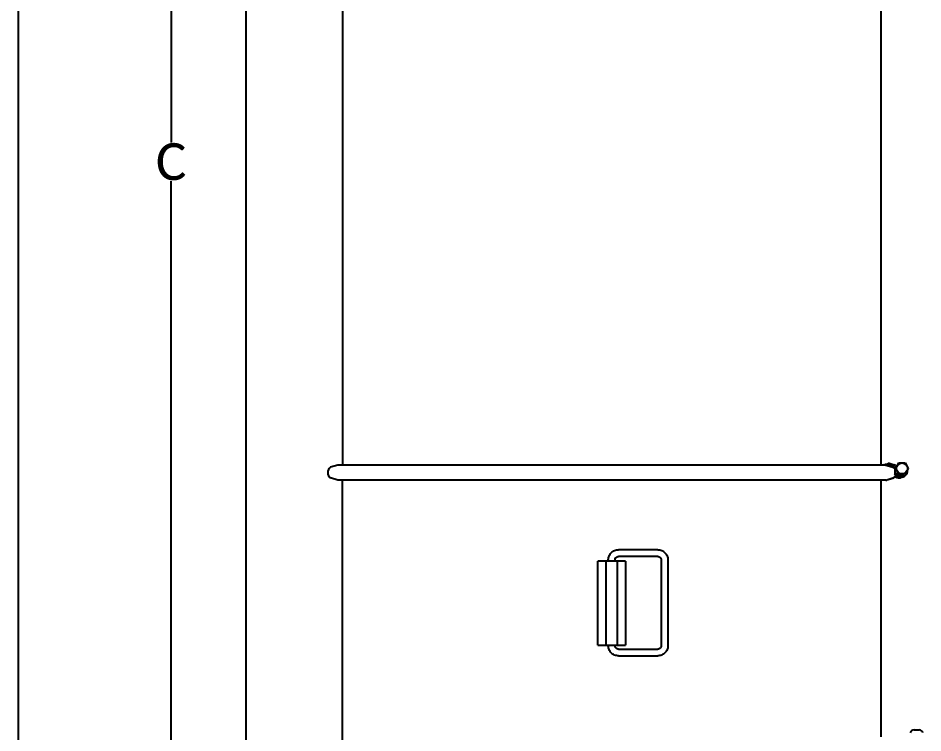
# Model space of a CAD drawing. Header units: millimetres. Extents: x 1186 to 6713, y 237 to 5598.
# Drawn here: x 1186 to 2261, y 2720 to 3569 of the extents above; entities that cross this region are included whole.
import ezdxf

# ---------------------------------------------------------------- set-up
doc = ezdxf.new("R2010")
doc.units = ezdxf.units.MM
doc.header["$LTSCALE"] = 384.175
doc.header["$PDMODE"] = 3
doc.header["$PDSIZE"] = 8
doc.layers.get('0').update_dxf_attribs({"linetype": 'CONTINUOUS'})
doc.layers.get('Defpoints').update_dxf_attribs({"linetype": 'CONTINUOUS'})
doc.styles.get("Standard").update_dxf_attribs({"font": 'calibri.ttf'})
doc.dimstyles.get("Standard").update_dxf_attribs({"dimtxt": 43.75, "dimasz": 43.75, "dimexe": 1.5, "dimexo": 1, "dimtad": 1, "dimdsep": 46, "dimtxsty": 'Standard', "dimblk": '_FILLED', "dimblk1": '_FILLED', "dimblk2": '_FILLED', "dimcen": 0.09, "dimazin": 2, "dimtol": 1, "dimtp": 0.01, "dimtm": 0.01, "dimtfac": 1, "dimtofl": 0, "dimtmove": 0, "dimatfit": 3, "dimldrblk": '_FILLED', "dimfxl": 1, "dimtolj": 1, "dimarcsym": 0})

# ---------------------------------------------------------------- blocks, each defined once
blk = doc.blocks.new('_FILLED')
at = {"color": 0, "linetype": 'ByBlock'}
blk.add_solid([(0, 0), (-1, 0.214), (-1, -0.214)], dxfattribs=at)
blk = doc.blocks.new('*D63')
at = {"color": 0, "lineweight": -2}
for p, q in [((1869.3, 4780.3), (1366, 4780.3)), ((1367.5, 4736.5), (1367.5, 3421.1)), ((1367.5, 2059.8), (1367.5, 3375.2)), ((1661, 2016.1), (1366, 2016.1))]:
    blk.add_line(p, q, dxfattribs=at)
at = {"layer": 'Defpoints', "color": 0}
for p in [(1870.3, 4780.3), (1367.5, 2016.1), (1662, 2016.1)]:
    blk.add_point(p, dxfattribs=at)
at = {"color": 0, "linetype": 'ByBlock', "lineweight": -2, "xscale": 43.75, "yscale": 43.75, "zscale": 43.75}
for p, rotation in [((1367.5, 4780.3), 90), ((1367.5, 2016.1), 270)]:
    blk.add_blockref('_FILLED', p, dxfattribs=dict(at, rotation=rotation))
at = {"color": 0, "insert": (1367.5, 3398.2), "char_height": 43.75, "attachment_point": 5}
blk.add_mtext('\\A1;\\A1;C', dxfattribs=at)

msp = doc.modelspace()

# ---------------------------------------------------------------- linework, layer by layer
for p, q in [((1185.62169, 5597.5), (1185.62169, 237.4592)), ((1456.32885, 5195.27166), (1456.32885, 2016.09641))]:
    msp.add_line(p, q)
at = {"color": 0, "linetype": 'Continuous'}
for p, q in [((1571.32885, 3653.06629), (1571.32885, 3038.00612)), ((2211.32885, 3653.06629), (2211.32885, 3038.00612)), ((1565.74411, 3038.00612), (1557.15936, 3035.3815)), ((2216.91359, 3038.00612), (1565.74414, 3038.00612)), ((2215.50556, 3038.00612), (2215.81116, 3039.04052)), ((2215.81116, 3039.04052), (2218.34256, 3039.0405)), ((2216.91359, 3038.00612), (2225.49834, 3035.3815)), ((2217.94391, 3037.69112), (2218.34256, 3039.0405)), ((2218.34256, 3039.0405), (2219.36047, 3038.73038)), ((2219.32882, 3038.62486), (2219.90354, 3040.5405)), ((2219.32882, 3038.62486), (2219.3353, 3038.62486)), ((2219.3353, 3038.62486), (2219.91002, 3040.5405)), ((2219.3353, 3038.62486), (2226.35934, 3036.51754)), ((2219.90354, 3040.5405), (2219.91002, 3040.5405)), ((2219.91002, 3040.5405), (2226.93406, 3038.43319)), ((2228.83033, 3034.0362), (2232.58311, 3040.5362)), ((2232.58311, 3027.5362), (2228.83033, 3034.0362)), ((2230.67341, 3037.2862), (2230.20241, 3036.47038)), ((2230.20486, 3036.46944), (2230.67644, 3037.2862)), ((2232.55006, 3040.5362), (2230.67341, 3037.2862)), ((2230.67644, 3037.2862), (2230.68408, 3037.29943)), ((2230.68408, 3037.29943), (2232.55257, 3040.5362)), ((2232.55257, 3040.5362), (2240.08866, 3040.5362)), ((2240.08866, 3040.5362), (2243.84144, 3034.0362)), ((2243.84144, 3034.0362), (2240.08866, 3027.5362)), ((1554.32885, 3026.51613), (1554.32885, 3031.55628)), ((1565.74411, 3020.06629), (1557.15936, 3022.69091)), ((2216.91359, 3020.06629), (2225.49834, 3022.69091)), ((2228.14421, 3032.7058), (2229.59861, 3032.70579)), ((2228.32885, 3026.91383), (2228.32885, 3031.55628)), ((2229.56523, 3032.70579), (2230.67341, 3030.7862)), ((2230.67644, 3030.7862), (2229.56807, 3032.70579)), ((2230.10315, 3024.3629), (2229.92562, 3024.36662)), ((2230.67341, 3030.7862), (2230.6818, 3030.77167)), ((2232.39964, 3027.80114), (2230.67644, 3030.7862)), ((2230.6818, 3030.77167), (2232.39685, 3027.80151)), ((2231.98405, 3023.03622), (2234.51545, 3023.0362)), ((2240.08866, 3027.5362), (2232.58311, 3027.5362)), ((2216.91359, 3020.06629), (1565.74414, 3020.06629)), ((1571.32885, 2132.20612), (1571.32885, 3020.06629)), ((2211.32836, 3020.06629), (2211.32836, 2715.41601)), ((2216.91359, 3020.03191), (2218.34256, 3020.0319)), ((2218.21487, 3020.46413), (2218.34256, 3020.0319)), ((2225.25933, 3022.13922), (2218.34256, 3020.0319)), ((1946.11082, 2937.4362), (1899.19551, 2937.4362)), ((1946.11082, 2929.4362), (1899.19551, 2929.4362)), ((1907.82885, 2923.9362), (1874.59101, 2923.9362)), ((1874.59101, 2823.9362), (1874.59101, 2923.9362)), ((1884.70993, 2823.9362), (1884.70993, 2923.9362)), ((1887.20993, 2923.9362), (1887.20993, 2925.4362)), ((1895.20993, 2923.9362), (1895.20993, 2925.4362)), ((1897.70993, 2923.9362), (1897.70993, 2823.9362)), ((1907.82885, 2923.9362), (1907.82885, 2823.9362)), ((1950.0964, 2925.4362), (1950.0964, 2823.4362)), ((1958.0964, 2925.4362), (1958.0964, 2823.4362)), ((1874.59101, 2823.9362), (1907.82885, 2823.9362)), ((1887.20993, 2823.4362), (1887.20993, 2823.9362)), ((1895.20993, 2823.4362), (1895.20993, 2823.9362)), ((1899.19551, 2819.4362), (1946.11082, 2819.4362)), ((1899.19551, 2811.4362), (1946.11082, 2811.4362)), ((2250.65946, 2723.5362), (2256.67597, 2723.5362))]:
    msp.add_line(p, q, dxfattribs=at)
msp.add_circle((2236.33615, 3034.0362), 6.5, dxfattribs=at)
for centre, radius, start, end in [((1558.32885, 3031.55628), 4, 107, 180), ((2224.32885, 3031.55628), 4, 0, 73), ((2224.0904, 3033.14869), 3.96269, 45.29141048, 62.02537039), ((2225.78462, 3034.6019), 2, 45.7058547, 73.30000157), ((2225.78462, 3034.6019), 4, 45.7058547, 73.30000157), ((2231.67164, 3040.63579), 6.43, 225.7058547, 247.51036561), ((2227.48483, 3036.66651), 1.95975, 300.06933074, 302.86432195), ((2231.67164, 3040.63579), 4.43, 225.7058547, 250.95235307), ((2236.30561, 3034.0362), 6.5, 146.42570363, 153.57416485), ((1558.32885, 3026.51613), 4, 180, 253), ((2224.10626, 3025.9058), 3.93913, 287.02106805, 305.47161488), ((2224.32885, 3026.51613), 4, 287, 314.61945316), ((2224.0903, 3025.92159), 3.96125, 305.52698636, 314.73108481), ((2225.78462, 3027.47051), 4, 286.69999843, 314.2941453), ((2231.67164, 3021.43662), 6.43, 87.65369186, 134.2941453), ((2229.93028, 3038.97659), 6.27105, 252.2112209, 266.87951643), ((2227.48483, 3022.40594), 1.95974, 57.13568223, 59.92935596), ((2231.67164, 3021.43662), 4.43, 87.65369186, 134.2941453), ((2236.30561, 3034.0362), 6.5, 206.42583602, 213.57429717), ((2231.77113, 3023.86458), 2, 57.53509299, 87.65369186), ((2230.00876, 3022.44532), 3.92176, 57.13636967, 60.7390548), ((2231.77113, 3023.86458), 4, 80.44203065, 87.65369186), ((2236.33378, 3031.0362), 6.5, 237.53509299, 9.61711923), ((2231.97986, 3029.41937), 4.38365, 286.9090486, 288.40216551), ((2231.77113, 3023.86458), 4, 57.53509299, 66.77318356), ((2236.33378, 3031.0362), 4.5, 237.53509299, 308.70506107), ((2231.8913, 3029.52183), 4.52166, 320.43412643, 333.87876918), ((2234.4369, 3029.47821), 6.46487, 302.93007368, 319.80622554), ((2234.42293, 3029.52098), 4.52109, 324.51624934, 333.89956039), ((2250.65946, 2718.9362), 4.6, 90, 167.58926399), ((2256.67597, 2718.9362), 4.6, 12.41073929, 90)]:
    msp.add_arc(centre, radius, start, end, dxfattribs=at)
for points, knots in [([(2226.87815, 3035.96495), (2227.15893, 3035.68676), (2227.79782, 3035.20505), (2228.54362, 3034.91465), (2228.92672, 3034.82324)], [0, 0, 0, 0, 0.5008893992, 1, 1, 1, 1]), ([(2229.92562, 3024.36661), (2229.36652, 3024.3667), (2228.235, 3024.1435), (2227.27691, 3023.50254), (2226.87815, 3023.10745)], [0, 0, 0, 0, 0.4989947665, 1, 1, 1, 1]), ([(2228.54829, 3024.05204), (2229.05561, 3023.72427), (2230.16828, 3023.21131), (2231.38115, 3023.03628), (2231.98372, 3023.03623)], [0, 0, 0, 0, 0.50058827, 1, 1, 1, 1]), ([(2234.51545, 3023.03621), (2233.91283, 3023.03621), (2232.69984, 3023.21125), (2231.58705, 3023.72423), (2231.0797, 3024.05202)], [0, 0, 0, 0, 0.4994149926, 1, 1, 1, 1]), ([(2237.9513, 3024.05202), (2237.44393, 3023.72422), (2236.33112, 3023.21123), (2235.11809, 3023.0362), (2234.51545, 3023.03621)], [0, 0, 0, 0, 0.5005850389, 1, 1, 1, 1]), ([(1890.71788, 2933.91893), (1891.81992, 2935.02297), (1894.4853, 2936.81409), (1897.63592, 2937.4362), (1899.19551, 2937.4362)], [0, 0, 0, 0, 0.5000551084, 1, 1, 1, 1]), ([(1946.11082, 2937.4362), (1947.67041, 2937.4362), (1950.82103, 2936.81409), (1953.48641, 2935.02297), (1954.58845, 2933.91893)], [0, 0, 0, 0, 0.499944865, 1, 1, 1, 1]), ([(1887.20993, 2925.4362), (1887.20993, 2926.99618), (1887.82974, 2930.14673), (1889.61604, 2932.81511), (1890.71788, 2933.91893)], [0, 0, 0, 0, 0.5000551765, 1, 1, 1, 1]), ([(1895.20993, 2925.4362), (1895.20993, 2925.95721), (1895.41662, 2927.00855), (1896.01246, 2927.89915), (1896.37983, 2928.26718)], [0, 0, 0, 0, 0.5004779632, 1, 1, 1, 1]), ([(1896.37983, 2928.26718), (1896.74621, 2928.63422), (1897.63139, 2929.22942), (1898.67791, 2929.4362), (1899.19551, 2929.4362)], [0, 0, 0, 0, 0.500482244, 1, 1, 1, 1]), ([(1946.11082, 2929.4362), (1946.62842, 2929.4362), (1947.67494, 2929.22942), (1948.56013, 2928.63422), (1948.9265, 2928.26718)], [0, 0, 0, 0, 0.4995177556, 1, 1, 1, 1]), ([(1948.9265, 2928.26718), (1949.29387, 2927.89915), (1949.88971, 2927.00855), (1950.0964, 2925.95721), (1950.0964, 2925.4362)], [0, 0, 0, 0, 0.4995220372, 1, 1, 1, 1]), ([(1954.58845, 2933.91893), (1955.69029, 2932.81511), (1957.4766, 2930.14673), (1958.0964, 2926.99618), (1958.0964, 2925.4362)], [0, 0, 0, 0, 0.4999448501, 1, 1, 1, 1]), ([(1890.71788, 2814.95347), (1889.61604, 2816.0573), (1887.82974, 2818.72568), (1887.20993, 2821.87622), (1887.20993, 2823.4362)], [0, 0, 0, 0, 0.4999448501, 1, 1, 1, 1]), ([(1896.37983, 2820.60522), (1896.01246, 2820.97326), (1895.41662, 2821.86385), (1895.20993, 2822.9152), (1895.20993, 2823.4362)], [0, 0, 0, 0, 0.4995220372, 1, 1, 1, 1]), ([(1899.19551, 2819.4362), (1898.67791, 2819.4362), (1897.63139, 2819.64299), (1896.74621, 2820.23819), (1896.37983, 2820.60522)], [0, 0, 0, 0, 0.4995177556, 1, 1, 1, 1]), ([(1948.9265, 2820.60522), (1948.56013, 2820.23819), (1947.67494, 2819.64299), (1946.62842, 2819.4362), (1946.11082, 2819.4362)], [0, 0, 0, 0, 0.500482244, 1, 1, 1, 1]), ([(1950.0964, 2823.4362), (1950.0964, 2822.9152), (1949.88971, 2821.86385), (1949.29387, 2820.97326), (1948.9265, 2820.60522)], [0, 0, 0, 0, 0.5004779632, 1, 1, 1, 1]), ([(1958.0964, 2823.4362), (1958.0964, 2821.87622), (1957.4766, 2818.72568), (1955.69029, 2816.0573), (1954.58845, 2814.95347)], [0, 0, 0, 0, 0.5000551765, 1, 1, 1, 1]), ([(1899.19551, 2811.4362), (1897.63592, 2811.4362), (1894.4853, 2812.05832), (1891.81992, 2813.84944), (1890.71788, 2814.95347)], [0, 0, 0, 0, 0.499944865, 1, 1, 1, 1]), ([(1954.58845, 2814.95347), (1953.48641, 2813.84944), (1950.82103, 2812.05832), (1947.67041, 2811.4362), (1946.11082, 2811.4362)], [0, 0, 0, 0, 0.5000551084, 1, 1, 1, 1])]:
    msp.add_open_spline(points, degree=3, knots=knots, dxfattribs=at)
for points in [[(2231.0797, 3024.05202), (2230.79276, 3024.2374), (2230.44447, 3024.3487), (2230.10315, 3024.3629)], [(2232.13687, 3025.73946), (2232.58076, 3025.45267), (2233.08491, 3025.24351), (2233.60168, 3025.13293)]]:
    msp.add_open_spline(points, degree=3, dxfattribs=at)

# ---------------------------------------------------------------- dimensions: what is measured, and where the dimension line sits
at = {"color": 0}
dim = msp.add_linear_dim(base=(1367.54403, 2016.09641), p1=(1870.32885, 4780.27166), p2=(1661.97033, 2016.09641), angle=90, text='\\A1;C', dimstyle='Standard', override={"dimtad": 0, "dimtih": 1, "dimtoh": 1, "dimdec": 4, "dimzin": 0, "dimtxsty": 'Standard', "dimcen": 62.865, "dimadec": 0, "dimazin": 0, "dimtdec": 4, "dimtzin": 0}, dxfattribs=at)
dim.commit()
dim.dimension.update_dxf_attribs({"geometry": '*D63', "text_midpoint": (1367.54403, 3398.18404)})

doc.saveas('drawing.dxf')
